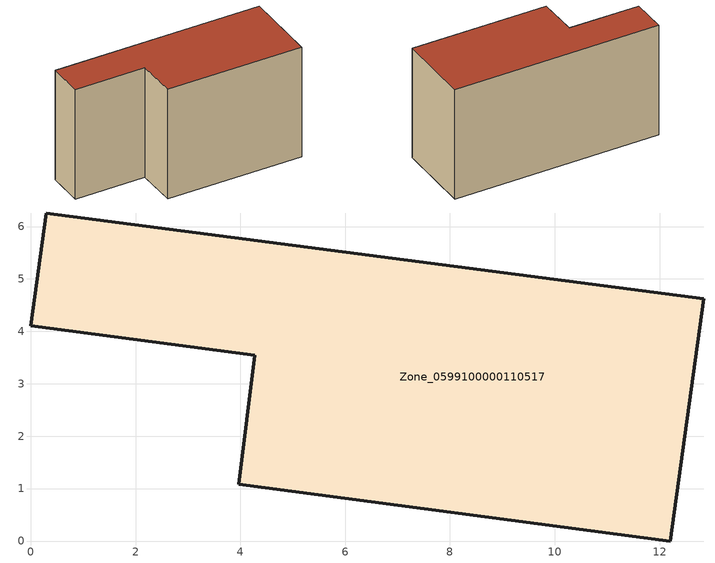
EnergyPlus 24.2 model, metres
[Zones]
Zone_0599100000110517
 floor ground (C_G): 0.29,6.26 12.84,4.62 12.2,0 3.97,1.09 4.28,3.54 0,4.11 z0
 wall outside (C_F): 12.84,4.62 0.29,6.26 0,4.11 4.28,3.54 3.97,1.09 12.2,0 12.84,4.62 z0:7.05
 roof outside (C_R): 12.2,0 12.84,4.62 0.29,6.26 0,4.11 4.28,3.54 3.97,1.09 z7.05
[BUILDING]
Pand.0599100000110517: North Axis=0; Terrain=City; Loads Convergence Tolerance Value=0.04; Temperature Convergence Tolerance Value=0.4; Solar Distribution=FullExterior; Maximum Number of Warmup Days=25; Minimum Number of Warmup Days=1
[Site:Location]
Rotterdam.The.Hague.AP_ZH_NLD Design_Conditions: Latitude=51.96; Longitude=4.45; Time Zone=1; Elevation=-4.5
[SITE:GROUNDTEMPERATURE:BUILDINGSURFACE]
18, 18, 18, 18, 18, 18, 18, 18, 18, 18, 18, 18
[MATERIAL] Thermal Absorptance=0.9; Solar Absorptance=0.7; Visible Absorptance=0.7
Name | Roughness | Thickness | Conductivity | Density | Specific Heat
G.TI.1946 | MediumSmooth | 0.15 | 1 | 540 | 1210
F.TI.1946 | Rough | 0.3 | 0.857143 | 1920 | 840
R.TI.1946 | MediumRough | 0.2 | 0.1 | 1500 | 1000
[CONSTRUCTION]
C_G: G.TI.1946
C_F: F.TI.1946
C_R: R.TI.1946
[ZONE]
Zone_0599100000110517: Type=1; Multiplier=1; Ceiling Height=Autocalculate; Volume=Autocalculate; Floor Area=autocalculate; Part of Total Floor Area=Yes
[ZONEINFILTRATION:DESIGNFLOWRATE]
Infil_Zone_0599100000110517: Zone or ZoneList or Space or SpaceList=Zone_0599100000110517; Schedule=AlwaysOn; Design Flow Rate Calculation Method=Flow/Area; Flow Rate per Floor Area=0.003; Constant Term Coefficient=1; Temperature Term Coefficient=0; Velocity Term Coefficient=0; Velocity Squared Term Coefficient=0
[HVACTEMPLATE:ZONE:IDEALLOADSAIRSYSTEM]
Zone_0599100000110517: Maximum Heating Supply Air Temperature=50; Minimum Cooling Supply Air Temperature=13; Maximum Heating Supply Air Humidity Ratio=0.0156; Minimum Cooling Supply Air Humidity Ratio=0.0077; Heating Limit=NoLimit; Cooling Limit=NoLimit; Dehumidification Control Type=ConstantSensibleHeatRatio; Cooling Sensible Heat Ratio=0.7; Dehumidification Setpoint=60; Humidification Control Type=None; Humidification Setpoint=30; Outdoor Air Method=None; Outdoor Air Flow Rate per Person=0.00944; Outdoor Air Flow Rate per Zone Floor Area=0; Outdoor Air Flow Rate per Zone=0; Demand Controlled Ventilation Type=None; Outdoor Air Economizer Type=NoEconomizer; Heat Recovery Type=None; Sensible Heat Recovery Effectiveness=0.7; Latent Heat Recovery Effectiveness=0.65
[ZONECONTROL:THERMOSTAT]
ThermostatControl_Zone_0599100000110517: Zone or ZoneList=Zone_0599100000110517; Control Type Schedule=DualSetpointControlType; Control 1=Thermostat_Zone_0599100000110517; Temperature Difference Between Cutout And Setpoint=0
[THERMOSTATSETPOINT:DUALSETPOINT]
Thermostat_Zone_0599100000110517: Heating Setpoint Temperature Schedule=HeatingSetpoint_Zone_0599100000110517; Cooling Setpoint Temperature Schedule=CoolingSetpoint_Zone_0599100000110517
[SCHEDULE:COMPACT]
HeatingSetpoint_Zone_0599100000110517: Through: 12/31, For: AllDays, Until: 24:00, 21
CoolingSetpoint_Zone_0599100000110517: Through: 12/31, For: AllDays, Until: 24:00, 24
DualSetpointControlType: Through: 12/31, For: AllDays, Until: 24:00, 4
AlwaysOn: Through: 12/31, For: AllDays, Until: 24:00, 1
